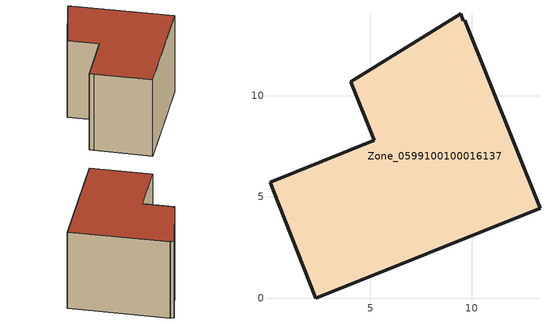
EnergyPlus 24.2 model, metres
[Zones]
Zone_0599100100016137
 floor ground (C_G): 9.46,14.05 9.6,13.71 9.66,13.74 13.39,4.45 2.3,0 0.2,5.34 0.03,5.74 5.18,7.81 4.03,10.69 z0
 wall outside (C_F): 2.3,0 13.39,4.45 9.66,13.74 9.6,13.71 9.46,14.05 4.03,10.69 5.18,7.81 0.03,5.74 0.2,5.34 2.3,0 z0:8.57
 roof outside (C_R): 9.6,13.71 9.46,14.05 4.03,10.69 5.18,7.81 0.03,5.74 0.2,5.34 2.3,0 13.39,4.45 9.66,13.74 z8.57
[BUILDING]
Pand.0599100100016137: North Axis=0; Terrain=City; Loads Convergence Tolerance Value=0.04; Temperature Convergence Tolerance Value=0.4; Solar Distribution=FullExterior; Maximum Number of Warmup Days=25; Minimum Number of Warmup Days=1
[Site:Location]
Rotterdam.The.Hague.AP_ZH_NLD Design_Conditions: Latitude=51.96; Longitude=4.45; Time Zone=1; Elevation=-4.5
[SITE:GROUNDTEMPERATURE:BUILDINGSURFACE]
18, 18, 18, 18, 18, 18, 18, 18, 18, 18, 18, 18
[MATERIAL] Thermal Absorptance=0.9; Solar Absorptance=0.7; Visible Absorptance=0.7
Name | Roughness | Thickness | Conductivity | Density | Specific Heat
G.TC.2015-2018 | MediumSmooth | 0.15 | 0.0428571 | 540 | 1210
F.TC.2015-2018 | Rough | 0.3 | 0.0666667 | 1920 | 840
R.TC.2015-2018 | MediumRough | 0.2 | 0.0333333 | 1500 | 1000
[CONSTRUCTION]
C_G: G.TC.2015-2018
C_F: F.TC.2015-2018
C_R: R.TC.2015-2018
[ZONE]
Zone_0599100100016137: Type=1; Multiplier=1; Ceiling Height=Autocalculate; Volume=Autocalculate; Floor Area=autocalculate; Part of Total Floor Area=Yes
[ZONEINFILTRATION:DESIGNFLOWRATE]
Infil_Zone_0599100100016137: Zone or ZoneList or Space or SpaceList=Zone_0599100100016137; Schedule=AlwaysOn; Design Flow Rate Calculation Method=Flow/Area; Flow Rate per Floor Area=0.0015; Constant Term Coefficient=1; Temperature Term Coefficient=0; Velocity Term Coefficient=0; Velocity Squared Term Coefficient=0
[HVACTEMPLATE:ZONE:IDEALLOADSAIRSYSTEM]
Zone_0599100100016137: Maximum Heating Supply Air Temperature=50; Minimum Cooling Supply Air Temperature=13; Maximum Heating Supply Air Humidity Ratio=0.0156; Minimum Cooling Supply Air Humidity Ratio=0.0077; Heating Limit=NoLimit; Cooling Limit=NoLimit; Dehumidification Control Type=ConstantSensibleHeatRatio; Cooling Sensible Heat Ratio=0.7; Dehumidification Setpoint=60; Humidification Control Type=None; Humidification Setpoint=30; Outdoor Air Method=None; Outdoor Air Flow Rate per Person=0.00944; Outdoor Air Flow Rate per Zone Floor Area=0; Outdoor Air Flow Rate per Zone=0; Demand Controlled Ventilation Type=None; Outdoor Air Economizer Type=NoEconomizer; Heat Recovery Type=None; Sensible Heat Recovery Effectiveness=0.7; Latent Heat Recovery Effectiveness=0.65
[ZONECONTROL:THERMOSTAT]
ThermostatControl_Zone_0599100100016137: Zone or ZoneList=Zone_0599100100016137; Control Type Schedule=DualSetpointControlType; Control 1=Thermostat_Zone_0599100100016137; Temperature Difference Between Cutout And Setpoint=0
[THERMOSTATSETPOINT:DUALSETPOINT]
Thermostat_Zone_0599100100016137: Heating Setpoint Temperature Schedule=HeatingSetpoint_Zone_0599100100016137; Cooling Setpoint Temperature Schedule=CoolingSetpoint_Zone_0599100100016137
[SCHEDULE:COMPACT]
HeatingSetpoint_Zone_0599100100016137: Through: 12/31, For: AllDays, Until: 24:00, 21
CoolingSetpoint_Zone_0599100100016137: Through: 12/31, For: AllDays, Until: 24:00, 24
DualSetpointControlType: Through: 12/31, For: AllDays, Until: 24:00, 4
AlwaysOn: Through: 12/31, For: AllDays, Until: 24:00, 1
